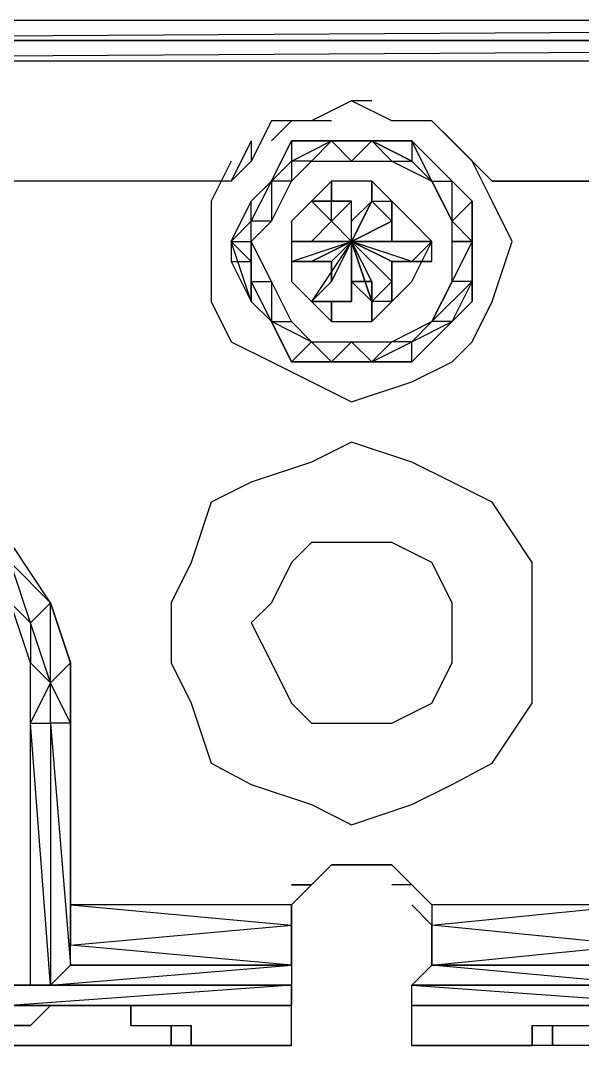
# Model space of a CAD drawing. Extents: x 0 to 75, y 0 to 130.
# Drawn here: x 17.2 to 30.05, y 0 to 23.43 of the extents above; entities that cross this region are included whole.
import ezdxf

# ---------------------------------------------------------------- set-up
doc = ezdxf.new("R2010")
doc.units = 0

# ---------------------------------------------------------------- blocks, each defined once
blk = doc.blocks.new('ezc100-1')
at = {"extrusion": (0, -2e-16, -1)}
for p, q in [((-23679.677, 27657.754), (-23754.487, 27657.295)), ((-23679.677, 27657.754), (-23754.487, 27657.754)), ((-23679.677, 27657.295), (-23754.487, 27656.836)), ((-23679.677, 27657.295), (-23754.487, 27657.295)), ((-23754.487, 27657.295), (-23679.677, 27657.295)), ((-23754.487, 27657.295), (-23679.677, 27657.295)), ((-23754.487, 27656.836), (-23679.677, 27656.836)), ((-23729.713, 27655.919), (-23730.63, 27655.46)), ((-23729.254, 27655.919), (-23729.713, 27655.919)), ((-23728.795, 27655.46), (-23729.713, 27655.919)), ((-23731.548, 27655.46), (-23732.007, 27654.542)), ((-23731.089, 27655.46), (-23731.548, 27655.001)), ((-23730.63, 27655.46), (-23731.548, 27655.46)), ((-23730.171, 27655.46), (-23730.63, 27655.46)), ((-23728.336, 27655.46), (-23728.795, 27655.46)), ((-23727.878, 27655.46), (-23728.795, 27655.46)), ((-23727.419, 27655.001), (-23727.878, 27655.46)), ((-23726.96, 27654.542), (-23727.878, 27655.46)), ((-23732.007, 27655.001), (-23732.465, 27654.084)), ((-23732.007, 27655.001), (-23732.007, 27654.542)), ((-23732.007, 27655.001), (-23732.007, 27654.542)), ((-23731.548, 27654.084), (-23731.089, 27655.001)), ((-23731.548, 27654.084), (-23731.089, 27655.001)), ((-23731.548, 27654.084), (-23731.089, 27655.001)), ((-23731.089, 27655.001), (-23730.171, 27655.001)), ((-23731.089, 27655.001), (-23730.171, 27655.001)), ((-23731.089, 27654.542), (-23730.171, 27655.001)), ((-23730.171, 27655.001), (-23731.089, 27655.001)), ((-23731.089, 27655.001), (-23731.089, 27654.542)), ((-23730.171, 27655.001), (-23730.63, 27654.542)), ((-23730.171, 27655.001), (-23729.254, 27655.001)), ((-23729.254, 27655.001), (-23730.171, 27655.001)), ((-23730.171, 27655.001), (-23729.254, 27655.001)), ((-23729.713, 27654.542), (-23730.171, 27655.001)), ((-23730.171, 27655.001), (-23729.254, 27655.001)), ((-23729.254, 27655.001), (-23729.713, 27654.542)), ((-23729.254, 27655.001), (-23728.336, 27655.001)), ((-23729.254, 27655.001), (-23728.336, 27654.542)), ((-23728.336, 27654.542), (-23729.254, 27655.001)), ((-23729.254, 27655.001), (-23728.795, 27654.542)), ((-23728.336, 27655.001), (-23729.254, 27655.001)), ((-23729.254, 27655.001), (-23728.336, 27655.001)), ((-23728.336, 27655.001), (-23727.419, 27654.084)), ((-23728.336, 27655.001), (-23728.336, 27654.542)), ((-23727.878, 27654.084), (-23728.336, 27655.001)), ((-23727.419, 27654.084), (-23728.336, 27655.001)), ((-23728.336, 27655.001), (-23727.419, 27654.084)), ((-23726.501, 27654.084), (-23727.419, 27655.001)), ((-23726.96, 27654.542), (-23727.419, 27655.001)), ((-23726.96, 27654.542), (-23727.419, 27655.001)), ((-23732.465, 27654.542), (-23732.924, 27653.625)), ((-23732.465, 27654.542), (-23732.924, 27653.625)), ((-23732.007, 27654.542), (-23732.465, 27654.084)), ((-23732.007, 27654.542), (-23732.465, 27654.084)), ((-23731.548, 27654.084), (-23731.089, 27654.542)), ((-23731.089, 27654.542), (-23731.548, 27654.084)), ((-23731.089, 27654.084), (-23730.63, 27654.542)), ((-23730.63, 27654.542), (-23731.089, 27654.542)), ((-23731.089, 27654.542), (-23731.089, 27654.084)), ((-23730.63, 27654.542), (-23729.713, 27654.542)), ((-23729.713, 27654.542), (-23728.795, 27654.542)), ((-23728.795, 27654.542), (-23728.336, 27654.542)), ((-23728.795, 27654.542), (-23727.878, 27654.084)), ((-23728.336, 27654.542), (-23727.878, 27654.084)), ((-23726.501, 27654.084), (-23726.96, 27654.542)), ((-23726.501, 27653.625), (-23726.96, 27654.542)), ((-23726.501, 27653.625), (-23726.96, 27654.542)), ((-23726.96, 27654.542), (-23726.501, 27654.084)), ((-23732.465, 27654.084), (-23752.652, 27654.084)), ((-23732.465, 27654.084), (-23752.652, 27654.084)), ((-23732.007, 27653.625), (-23731.548, 27654.084)), ((-23732.007, 27653.166), (-23731.548, 27654.084)), ((-23732.007, 27653.625), (-23731.548, 27654.084)), ((-23731.548, 27654.084), (-23731.548, 27653.166)), ((-23731.548, 27654.084), (-23731.548, 27654.084)), ((-23731.548, 27653.166), (-23731.089, 27654.084)), ((-23731.089, 27654.084), (-23731.548, 27654.084)), ((-23730.171, 27654.084), (-23730.63, 27653.625)), ((-23730.171, 27654.084), (-23730.63, 27653.625)), ((-23730.171, 27654.084), (-23730.171, 27653.625)), ((-23730.171, 27653.625), (-23730.171, 27654.084)), ((-23730.171, 27654.084), (-23730.171, 27654.084)), ((-23730.171, 27653.625), (-23730.171, 27654.084)), ((-23730.171, 27654.084), (-23730.171, 27653.625)), ((-23730.171, 27653.625), (-23730.171, 27654.084)), ((-23729.254, 27654.084), (-23730.171, 27654.084)), ((-23729.254, 27654.084), (-23730.171, 27654.084)), ((-23728.795, 27653.625), (-23729.254, 27654.084)), ((-23729.254, 27654.084), (-23729.254, 27653.625)), ((-23729.254, 27653.625), (-23729.254, 27654.084)), ((-23729.254, 27654.084), (-23729.254, 27653.625)), ((-23728.795, 27653.625), (-23729.254, 27654.084)), ((-23729.254, 27654.084), (-23729.254, 27653.625)), ((-23728.795, 27653.625), (-23729.254, 27654.084)), ((-23728.795, 27653.625), (-23729.254, 27654.084)), ((-23727.419, 27653.166), (-23727.878, 27654.084)), ((-23727.878, 27654.084), (-23727.419, 27654.084)), ((-23727.878, 27654.084), (-23727.419, 27653.166)), ((-23727.419, 27654.084), (-23726.96, 27653.625)), ((-23727.419, 27654.084), (-23726.96, 27653.625)), ((-23727.419, 27654.084), (-23726.96, 27653.625)), ((-23727.419, 27653.166), (-23727.419, 27654.084)), ((-23727.419, 27654.084), (-23727.419, 27654.084)), ((-23707.691, 27654.084), (-23726.501, 27654.084)), ((-23726.501, 27654.084), (-23707.691, 27654.084)), ((-23732.924, 27653.625), (-23732.924, 27652.707)), ((-23732.924, 27653.625), (-23732.924, 27652.707)), ((-23732.465, 27652.707), (-23732.007, 27653.625)), ((-23732.465, 27652.707), (-23732.007, 27653.625)), ((-23732.007, 27653.166), (-23732.007, 27653.625)), ((-23730.63, 27653.625), (-23731.089, 27653.166)), ((-23730.63, 27653.625), (-23731.089, 27653.166)), ((-23730.171, 27653.166), (-23730.63, 27653.625)), ((-23730.63, 27653.625), (-23730.171, 27653.625)), ((-23730.171, 27653.625), (-23730.63, 27653.625)), ((-23730.63, 27653.625), (-23730.171, 27653.166)), ((-23730.63, 27653.625), (-23730.171, 27653.166)), ((-23730.171, 27653.166), (-23730.63, 27653.625)), ((-23730.63, 27653.625), (-23730.63, 27653.625)), ((-23730.171, 27653.625), (-23730.63, 27653.625)), ((-23730.63, 27653.625), (-23730.171, 27653.166)), ((-23729.713, 27653.625), (-23730.171, 27653.625)), ((-23730.171, 27653.625), (-23729.713, 27653.625)), ((-23729.713, 27653.625), (-23730.171, 27653.166)), ((-23730.171, 27653.166), (-23730.171, 27653.625)), ((-23729.713, 27653.625), (-23730.171, 27653.166)), ((-23729.713, 27653.625), (-23730.171, 27653.625)), ((-23729.254, 27653.625), (-23729.713, 27652.707)), ((-23729.713, 27652.707), (-23729.254, 27653.625)), ((-23729.254, 27653.625), (-23729.713, 27652.707)), ((-23729.713, 27652.707), (-23729.254, 27653.625)), ((-23729.713, 27652.707), (-23729.254, 27653.625)), ((-23729.713, 27653.625), (-23729.713, 27653.625)), ((-23729.713, 27653.166), (-23729.713, 27653.625)), ((-23729.713, 27653.166), (-23729.713, 27653.625)), ((-23729.254, 27653.625), (-23729.713, 27653.166)), ((-23729.713, 27653.166), (-23729.254, 27653.625)), ((-23729.254, 27653.625), (-23729.713, 27652.707)), ((-23729.713, 27652.707), (-23729.713, 27653.625)), ((-23729.254, 27653.625), (-23729.713, 27653.166)), ((-23729.713, 27653.166), (-23729.713, 27653.625)), ((-23729.254, 27653.625), (-23728.795, 27653.166)), ((-23728.795, 27653.166), (-23729.254, 27653.625)), ((-23729.254, 27653.625), (-23728.795, 27653.625)), ((-23729.254, 27653.625), (-23729.254, 27653.625)), ((-23728.795, 27653.625), (-23728.795, 27653.166)), ((-23728.795, 27653.166), (-23728.795, 27653.625)), ((-23728.795, 27653.166), (-23728.795, 27653.625)), ((-23728.336, 27653.166), (-23728.795, 27653.625)), ((-23728.336, 27653.166), (-23728.795, 27653.625)), ((-23726.96, 27653.625), (-23727.419, 27653.166)), ((-23726.96, 27653.625), (-23726.96, 27652.707)), ((-23726.96, 27653.625), (-23726.96, 27652.707)), ((-23726.96, 27652.707), (-23726.96, 27653.625)), ((-23726.042, 27652.707), (-23726.501, 27653.625)), ((-23726.042, 27652.707), (-23726.501, 27653.625)), ((-23732.007, 27653.166), (-23732.465, 27652.707)), ((-23732.007, 27653.166), (-23732.465, 27652.707)), ((-23732.007, 27652.707), (-23732.007, 27653.166)), ((-23731.548, 27653.166), (-23732.007, 27653.166)), ((-23732.007, 27652.707), (-23731.548, 27653.166)), ((-23732.007, 27652.707), (-23732.007, 27653.166)), ((-23731.089, 27653.166), (-23731.089, 27652.707)), ((-23731.089, 27653.166), (-23731.089, 27652.707)), ((-23730.63, 27652.707), (-23730.171, 27653.166)), ((-23730.171, 27653.166), (-23730.63, 27652.707)), ((-23730.171, 27653.166), (-23730.63, 27652.707)), ((-23730.171, 27653.166), (-23729.713, 27652.707)), ((-23728.795, 27653.166), (-23729.713, 27652.707)), ((-23729.713, 27652.707), (-23729.713, 27653.166)), ((-23729.713, 27652.707), (-23728.795, 27653.166)), ((-23728.795, 27653.166), (-23729.713, 27652.707)), ((-23728.795, 27652.707), (-23728.795, 27653.166)), ((-23728.795, 27653.166), (-23728.795, 27652.707)), ((-23728.795, 27652.707), (-23728.795, 27653.166)), ((-23727.878, 27652.707), (-23728.336, 27653.166)), ((-23727.878, 27652.707), (-23728.336, 27653.166)), ((-23727.419, 27652.707), (-23727.419, 27653.166)), ((-23727.419, 27653.166), (-23726.96, 27652.707)), ((-23732.924, 27652.707), (-23732.924, 27651.331)), ((-23732.924, 27652.707), (-23732.924, 27651.331)), ((-23732.465, 27652.707), (-23732.007, 27652.707)), ((-23732.007, 27651.331), (-23732.465, 27652.707)), ((-23732.465, 27652.707), (-23732.465, 27652.248)), ((-23732.007, 27652.248), (-23732.465, 27652.707)), ((-23732.465, 27652.707), (-23732.465, 27652.248)), ((-23732.007, 27651.331), (-23732.465, 27652.707)), ((-23732.007, 27652.707), (-23732.007, 27652.707)), ((-23731.548, 27651.79), (-23732.007, 27652.707)), ((-23732.007, 27652.248), (-23732.007, 27652.707)), ((-23732.007, 27652.707), (-23732.007, 27651.79)), ((-23732.007, 27652.248), (-23732.007, 27652.707)), ((-23731.089, 27652.248), (-23729.713, 27652.707)), ((-23731.089, 27652.707), (-23730.63, 27652.707)), ((-23730.63, 27652.707), (-23731.089, 27652.707)), ((-23731.089, 27652.707), (-23730.63, 27652.707)), ((-23730.63, 27652.707), (-23731.089, 27652.707)), ((-23731.089, 27652.707), (-23731.089, 27652.707)), ((-23729.713, 27652.707), (-23731.089, 27652.707)), ((-23731.089, 27652.707), (-23730.63, 27652.707)), ((-23730.63, 27652.707), (-23731.089, 27652.707)), ((-23731.089, 27652.707), (-23731.089, 27652.248)), ((-23730.63, 27652.707), (-23731.089, 27652.707)), ((-23731.089, 27652.707), (-23731.089, 27651.79)), ((-23731.089, 27652.707), (-23731.089, 27651.79)), ((-23730.63, 27652.248), (-23729.713, 27652.707)), ((-23729.713, 27652.707), (-23730.63, 27651.331)), ((-23729.713, 27652.707), (-23730.63, 27652.248)), ((-23730.63, 27652.707), (-23729.713, 27652.707)), ((-23729.713, 27652.707), (-23730.63, 27652.707)), ((-23730.171, 27651.79), (-23729.713, 27652.707)), ((-23729.713, 27652.707), (-23730.171, 27652.248)), ((-23730.171, 27651.79), (-23729.713, 27652.707)), ((-23729.713, 27652.707), (-23730.171, 27651.79)), ((-23729.713, 27651.331), (-23729.713, 27652.707)), ((-23729.713, 27652.707), (-23729.713, 27651.79)), ((-23729.254, 27651.331), (-23729.713, 27652.707)), ((-23729.713, 27652.707), (-23729.254, 27651.331)), ((-23729.254, 27651.331), (-23729.713, 27652.707)), ((-23729.713, 27652.707), (-23729.254, 27651.331)), ((-23729.254, 27651.331), (-23729.713, 27652.707)), ((-23729.713, 27652.707), (-23728.795, 27651.79)), ((-23728.795, 27651.79), (-23729.713, 27652.707)), ((-23729.713, 27652.707), (-23728.795, 27652.248)), ((-23728.795, 27652.248), (-23729.713, 27652.707)), ((-23728.795, 27652.248), (-23729.713, 27652.707)), ((-23728.336, 27652.248), (-23729.713, 27652.707)), ((-23729.713, 27652.707), (-23729.713, 27652.707)), ((-23728.795, 27652.707), (-23729.713, 27652.707)), ((-23729.713, 27652.707), (-23728.795, 27652.707)), ((-23728.336, 27652.707), (-23729.713, 27652.707)), ((-23729.713, 27652.707), (-23727.878, 27652.707)), ((-23729.254, 27651.79), (-23729.713, 27652.707)), ((-23729.713, 27652.707), (-23729.713, 27651.79)), ((-23728.795, 27652.707), (-23728.795, 27652.707)), ((-23728.795, 27652.707), (-23728.336, 27652.707)), ((-23728.336, 27652.707), (-23728.795, 27652.707)), ((-23728.336, 27652.707), (-23728.795, 27652.707)), ((-23727.878, 27652.707), (-23728.336, 27652.248)), ((-23728.336, 27652.707), (-23727.878, 27652.707)), ((-23727.878, 27652.707), (-23728.336, 27652.707)), ((-23728.336, 27652.707), (-23728.336, 27652.707)), ((-23727.878, 27652.707), (-23728.336, 27652.707)), ((-23728.336, 27652.707), (-23727.878, 27652.707)), ((-23727.878, 27652.707), (-23728.336, 27652.707)), ((-23727.878, 27652.707), (-23728.336, 27652.707)), ((-23728.336, 27651.79), (-23727.878, 27652.707)), ((-23728.336, 27651.79), (-23727.878, 27652.707)), ((-23727.878, 27652.248), (-23727.878, 27652.707)), ((-23726.96, 27652.707), (-23727.419, 27652.707)), ((-23727.419, 27651.79), (-23727.419, 27652.707)), ((-23727.419, 27652.707), (-23726.96, 27652.707)), ((-23726.96, 27652.707), (-23727.419, 27651.79)), ((-23727.419, 27651.79), (-23726.96, 27652.707)), ((-23726.96, 27652.707), (-23726.96, 27651.79)), ((-23726.96, 27651.331), (-23726.96, 27652.707)), ((-23726.96, 27652.707), (-23726.96, 27651.331)), ((-23726.501, 27651.331), (-23726.042, 27652.707)), ((-23726.501, 27651.331), (-23726.042, 27652.707)), ((-23732.465, 27652.248), (-23732.007, 27651.331)), ((-23732.465, 27652.248), (-23732.007, 27652.248)), ((-23732.007, 27652.248), (-23732.007, 27652.248)), ((-23732.007, 27651.79), (-23732.007, 27652.248)), ((-23732.007, 27651.331), (-23732.007, 27652.248)), ((-23730.63, 27652.248), (-23731.089, 27652.248)), ((-23731.089, 27652.248), (-23730.63, 27652.248)), ((-23730.63, 27652.248), (-23731.089, 27652.248)), ((-23731.089, 27652.248), (-23730.63, 27652.248)), ((-23730.171, 27652.248), (-23730.63, 27652.248)), ((-23730.63, 27652.248), (-23730.171, 27652.248)), ((-23730.63, 27652.248), (-23730.171, 27652.248)), ((-23730.171, 27651.79), (-23730.171, 27652.248)), ((-23730.171, 27652.248), (-23730.171, 27651.79)), ((-23730.171, 27652.248), (-23730.171, 27651.79)), ((-23728.795, 27652.248), (-23728.795, 27651.79)), ((-23728.795, 27651.79), (-23728.795, 27652.248)), ((-23728.336, 27652.248), (-23728.795, 27652.248)), ((-23728.795, 27652.248), (-23728.336, 27652.248)), ((-23728.795, 27651.79), (-23728.795, 27652.248)), ((-23728.795, 27652.248), (-23728.336, 27652.248)), ((-23728.336, 27652.248), (-23727.878, 27652.248)), ((-23727.878, 27652.248), (-23728.336, 27652.248)), ((-23728.336, 27652.248), (-23728.336, 27652.248)), ((-23728.336, 27652.248), (-23727.878, 27652.248)), ((-23728.336, 27652.248), (-23727.878, 27652.248)), ((-23732.007, 27651.79), (-23732.007, 27651.331)), ((-23731.548, 27650.872), (-23732.007, 27651.79)), ((-23732.007, 27651.79), (-23731.548, 27651.79)), ((-23731.089, 27650.872), (-23731.548, 27651.79)), ((-23731.548, 27651.79), (-23731.548, 27650.872)), ((-23731.089, 27651.79), (-23730.63, 27651.331)), ((-23731.089, 27651.79), (-23730.63, 27651.331)), ((-23730.63, 27651.331), (-23730.171, 27651.79)), ((-23730.171, 27651.79), (-23730.63, 27651.331)), ((-23730.63, 27651.331), (-23730.171, 27651.79)), ((-23730.171, 27651.79), (-23730.63, 27651.331)), ((-23730.63, 27651.331), (-23730.171, 27651.79)), ((-23730.171, 27651.79), (-23730.171, 27651.79)), ((-23729.713, 27651.79), (-23729.713, 27651.331)), ((-23729.713, 27651.331), (-23729.713, 27651.79)), ((-23729.713, 27651.79), (-23729.254, 27651.79)), ((-23729.254, 27651.79), (-23729.713, 27651.79)), ((-23729.713, 27651.331), (-23729.713, 27651.79)), ((-23729.713, 27651.79), (-23729.254, 27651.331)), ((-23729.254, 27651.79), (-23729.254, 27651.331)), ((-23729.254, 27651.331), (-23729.254, 27651.79)), ((-23729.254, 27651.331), (-23728.795, 27651.79)), ((-23728.795, 27651.79), (-23729.254, 27651.331)), ((-23728.795, 27651.79), (-23728.795, 27651.331)), ((-23728.795, 27651.331), (-23728.795, 27651.79)), ((-23728.795, 27651.79), (-23728.795, 27651.331)), ((-23728.795, 27651.331), (-23728.795, 27651.79)), ((-23728.795, 27651.331), (-23728.336, 27651.79)), ((-23728.795, 27651.331), (-23728.336, 27651.79)), ((-23727.878, 27650.872), (-23727.419, 27651.79)), ((-23727.419, 27651.79), (-23727.878, 27650.872)), ((-23727.878, 27650.872), (-23727.419, 27651.79)), ((-23727.878, 27650.872), (-23726.96, 27651.79)), ((-23727.419, 27650.872), (-23726.96, 27651.79)), ((-23726.96, 27651.79), (-23727.419, 27651.79)), ((-23726.96, 27651.79), (-23726.96, 27651.331)), ((-23732.924, 27651.331), (-23732.465, 27650.413)), ((-23732.924, 27651.331), (-23732.465, 27650.413)), ((-23732.007, 27651.331), (-23731.548, 27650.872)), ((-23731.548, 27650.872), (-23732.007, 27651.331)), ((-23731.548, 27650.872), (-23732.007, 27651.331)), ((-23730.171, 27651.331), (-23730.63, 27651.331)), ((-23730.63, 27651.331), (-23729.713, 27651.331)), ((-23730.63, 27651.331), (-23730.171, 27651.331)), ((-23730.171, 27651.331), (-23730.63, 27651.331)), ((-23730.63, 27651.331), (-23730.171, 27650.872)), ((-23730.63, 27651.331), (-23730.171, 27650.872)), ((-23729.713, 27651.331), (-23730.171, 27651.331)), ((-23730.171, 27651.331), (-23729.713, 27651.331)), ((-23730.171, 27650.872), (-23730.171, 27651.331)), ((-23730.171, 27651.331), (-23730.171, 27650.872)), ((-23730.171, 27651.331), (-23730.171, 27650.872)), ((-23730.171, 27650.872), (-23730.171, 27651.331)), ((-23730.171, 27650.872), (-23730.171, 27651.331)), ((-23730.171, 27651.331), (-23729.713, 27651.331)), ((-23729.254, 27651.331), (-23729.254, 27651.331)), ((-23729.254, 27651.331), (-23729.254, 27651.331)), ((-23728.795, 27651.331), (-23729.254, 27650.872)), ((-23729.254, 27650.872), (-23729.254, 27651.331)), ((-23729.254, 27650.872), (-23729.254, 27651.331)), ((-23729.254, 27651.331), (-23729.254, 27650.872)), ((-23729.254, 27651.331), (-23729.254, 27650.872)), ((-23729.254, 27650.872), (-23728.795, 27651.331)), ((-23728.795, 27651.331), (-23729.254, 27651.331)), ((-23729.254, 27650.872), (-23728.795, 27651.331)), ((-23729.254, 27650.872), (-23728.795, 27651.331)), ((-23728.795, 27651.331), (-23728.795, 27651.331)), ((-23726.96, 27651.331), (-23727.419, 27650.872)), ((-23726.96, 27651.331), (-23727.419, 27650.872)), ((-23726.96, 27650.413), (-23726.501, 27651.331)), ((-23726.96, 27650.413), (-23726.501, 27651.331)), ((-23731.089, 27649.954), (-23731.548, 27650.872)), ((-23731.548, 27650.872), (-23731.089, 27650.872)), ((-23730.63, 27650.413), (-23731.548, 27650.872)), ((-23731.548, 27650.872), (-23731.089, 27649.954)), ((-23731.089, 27649.954), (-23731.548, 27650.872)), ((-23731.089, 27650.872), (-23730.63, 27650.413)), ((-23730.171, 27650.872), (-23729.254, 27650.872)), ((-23730.171, 27650.872), (-23729.254, 27650.872)), ((-23729.254, 27650.872), (-23729.254, 27650.872)), ((-23728.795, 27650.413), (-23727.878, 27650.872)), ((-23727.878, 27650.872), (-23728.336, 27650.413)), ((-23728.336, 27650.413), (-23727.878, 27650.872)), ((-23727.419, 27650.872), (-23728.336, 27649.954)), ((-23728.336, 27650.413), (-23727.419, 27650.872)), ((-23727.419, 27650.872), (-23728.336, 27649.954)), ((-23727.419, 27650.872), (-23727.878, 27650.872)), ((-23727.419, 27650.872), (-23727.419, 27650.872)), ((-23732.465, 27650.413), (-23731.548, 27649.954)), ((-23732.465, 27650.413), (-23731.548, 27649.954)), ((-23731.089, 27649.954), (-23730.63, 27650.413)), ((-23730.63, 27650.413), (-23730.171, 27649.954)), ((-23730.63, 27650.413), (-23730.63, 27650.413)), ((-23730.171, 27649.954), (-23730.63, 27650.413)), ((-23730.63, 27650.413), (-23729.713, 27650.413)), ((-23729.713, 27650.413), (-23730.171, 27649.954)), ((-23729.254, 27649.954), (-23729.713, 27650.413)), ((-23729.713, 27650.413), (-23728.795, 27650.413)), ((-23728.795, 27650.413), (-23729.254, 27649.954)), ((-23729.254, 27649.954), (-23728.336, 27650.413)), ((-23728.336, 27650.413), (-23728.795, 27650.413)), ((-23728.336, 27649.954), (-23728.336, 27650.413)), ((-23727.419, 27649.954), (-23726.96, 27650.413)), ((-23727.419, 27649.954), (-23726.96, 27650.413)), ((-23731.548, 27649.954), (-23730.63, 27649.496)), ((-23731.548, 27649.954), (-23730.63, 27649.496)), ((-23730.171, 27649.954), (-23731.089, 27649.954)), ((-23731.089, 27649.954), (-23730.171, 27649.954)), ((-23730.171, 27649.954), (-23731.089, 27649.954)), ((-23730.171, 27649.954), (-23729.254, 27649.954)), ((-23729.254, 27649.954), (-23730.171, 27649.954)), ((-23729.254, 27649.954), (-23728.336, 27649.954)), ((-23728.336, 27649.954), (-23729.254, 27649.954)), ((-23728.336, 27649.954), (-23729.254, 27649.954)), ((-23728.336, 27649.496), (-23727.419, 27649.954)), ((-23728.336, 27649.496), (-23727.419, 27649.954)), ((-23730.63, 27649.496), (-23729.713, 27649.037)), ((-23730.63, 27649.496), (-23729.713, 27649.037)), ((-23729.713, 27649.037), (-23728.336, 27649.496)), ((-23729.713, 27649.037), (-23728.336, 27649.496)), ((-23729.713, 27648.119), (-23730.63, 27647.661)), ((-23729.713, 27648.119), (-23730.63, 27647.661)), ((-23728.336, 27647.661), (-23729.713, 27648.119)), ((-23728.336, 27647.661), (-23729.713, 27648.119)), ((-23730.63, 27647.661), (-23732.007, 27647.202)), ((-23730.63, 27647.661), (-23732.007, 27647.202)), ((-23727.419, 27647.202), (-23728.336, 27647.661)), ((-23727.419, 27647.202), (-23728.336, 27647.661)), ((-23732.007, 27647.202), (-23732.924, 27646.743)), ((-23732.007, 27647.202), (-23732.924, 27646.743)), ((-23726.501, 27646.743), (-23727.419, 27647.202)), ((-23726.501, 27646.743), (-23727.419, 27647.202)), ((-23732.924, 27646.743), (-23733.383, 27645.367)), ((-23732.924, 27646.743), (-23733.383, 27645.367)), ((-23725.584, 27645.367), (-23726.501, 27646.743)), ((-23725.584, 27645.367), (-23726.501, 27646.743)), ((-23736.595, 27644.449), (-23737.512, 27645.825)), ((-23730.63, 27645.825), (-23731.089, 27645.367)), ((-23730.63, 27645.825), (-23731.089, 27645.367)), ((-23729.713, 27645.825), (-23730.63, 27645.825)), ((-23729.713, 27645.825), (-23730.63, 27645.825)), ((-23728.795, 27645.825), (-23729.713, 27645.825)), ((-23728.795, 27645.825), (-23729.713, 27645.825)), ((-23727.878, 27645.367), (-23728.795, 27645.825)), ((-23727.878, 27645.367), (-23728.795, 27645.825)), ((-23737.053, 27643.99), (-23737.512, 27645.367)), ((-23737.512, 27645.367), (-23736.595, 27644.449)), ((-23737.053, 27643.99), (-23737.512, 27645.367)), ((-23733.383, 27645.367), (-23733.842, 27644.449)), ((-23733.383, 27645.367), (-23733.842, 27644.449)), ((-23731.089, 27645.367), (-23731.548, 27644.449)), ((-23731.089, 27645.367), (-23731.548, 27644.449)), ((-23727.419, 27644.449), (-23727.878, 27645.367)), ((-23727.419, 27644.449), (-23727.878, 27645.367)), ((-23725.584, 27644.449), (-23725.584, 27645.367)), ((-23725.584, 27644.449), (-23725.584, 27645.367)), ((-23737.053, 27643.073), (-23737.512, 27644.449)), ((-23737.512, 27644.449), (-23737.053, 27643.99)), ((-23736.595, 27644.449), (-23737.053, 27643.99)), ((-23736.595, 27642.614), (-23736.595, 27644.449)), ((-23736.136, 27643.073), (-23736.595, 27644.449)), ((-23736.595, 27644.449), (-23736.136, 27643.073)), ((-23736.136, 27643.073), (-23736.595, 27644.449)), ((-23733.842, 27644.449), (-23733.842, 27643.073)), ((-23733.842, 27644.449), (-23733.842, 27643.073)), ((-23731.548, 27644.449), (-23732.007, 27643.99)), ((-23731.548, 27644.449), (-23732.007, 27643.99)), ((-23727.419, 27643.99), (-23727.419, 27644.449)), ((-23727.419, 27643.99), (-23727.419, 27644.449)), ((-23725.584, 27643.073), (-23725.584, 27644.449)), ((-23725.584, 27643.073), (-23725.584, 27644.449)), ((-23725.584, 27643.073), (-23725.584, 27644.449)), ((-23736.595, 27642.614), (-23737.053, 27643.99)), ((-23737.053, 27643.99), (-23737.053, 27643.073)), ((-23732.007, 27643.99), (-23731.548, 27643.073)), ((-23732.007, 27643.99), (-23731.548, 27643.073)), ((-23727.419, 27643.073), (-23727.419, 27643.99)), ((-23727.419, 27643.073), (-23727.419, 27643.99)), ((-23737.053, 27641.696), (-23737.053, 27643.073)), ((-23737.053, 27643.073), (-23736.595, 27642.614)), ((-23736.595, 27642.614), (-23736.136, 27643.073)), ((-23736.136, 27643.073), (-23736.136, 27643.073)), ((-23736.136, 27643.073), (-23736.136, 27641.696)), ((-23736.136, 27641.696), (-23736.136, 27643.073)), ((-23736.136, 27641.696), (-23736.136, 27643.073)), ((-23733.842, 27643.073), (-23733.383, 27642.155)), ((-23733.842, 27643.073), (-23733.383, 27642.155)), ((-23731.548, 27643.073), (-23731.089, 27642.155)), ((-23731.548, 27643.073), (-23731.089, 27642.155)), ((-23727.878, 27642.155), (-23727.419, 27643.073)), ((-23727.878, 27642.155), (-23727.419, 27643.073)), ((-23725.584, 27642.155), (-23725.584, 27643.073)), ((-23725.584, 27642.155), (-23725.584, 27643.073)), ((-23737.053, 27641.696), (-23736.595, 27642.614)), ((-23736.595, 27641.696), (-23736.595, 27642.614)), ((-23736.136, 27641.696), (-23736.595, 27642.614)), ((-23733.383, 27642.155), (-23732.924, 27640.779)), ((-23733.383, 27642.155), (-23732.924, 27640.779)), ((-23731.089, 27642.155), (-23730.63, 27641.696)), ((-23731.089, 27642.155), (-23730.63, 27641.696)), ((-23728.795, 27641.696), (-23727.878, 27642.155)), ((-23728.795, 27641.696), (-23727.878, 27642.155)), ((-23726.501, 27640.779), (-23725.584, 27642.155)), ((-23726.501, 27640.779), (-23725.584, 27642.155)), ((-23736.595, 27635.705), (-23737.053, 27641.696)), ((-23737.053, 27641.696), (-23736.595, 27641.696)), ((-23737.053, 27635.705), (-23737.053, 27641.696)), ((-23736.595, 27641.696), (-23736.595, 27635.705)), ((-23736.136, 27641.696), (-23736.595, 27641.696)), ((-23736.595, 27641.696), (-23736.136, 27636.164)), ((-23736.136, 27636.164), (-23736.136, 27641.696)), ((-23736.136, 27641.696), (-23736.136, 27636.623)), ((-23736.136, 27636.623), (-23736.136, 27641.696)), ((-23736.136, 27637.54), (-23736.136, 27641.696)), ((-23730.63, 27641.696), (-23729.713, 27641.696)), ((-23730.63, 27641.696), (-23729.713, 27641.696)), ((-23729.713, 27641.696), (-23728.795, 27641.696)), ((-23729.713, 27641.696), (-23728.795, 27641.696)), ((-23732.924, 27640.779), (-23732.007, 27640.293)), ((-23732.924, 27640.779), (-23732.007, 27640.293)), ((-23727.419, 27640.293), (-23726.501, 27640.779)), ((-23727.419, 27640.293), (-23726.501, 27640.779)), ((-23732.007, 27640.293), (-23730.63, 27639.834)), ((-23732.007, 27640.293), (-23730.63, 27639.834)), ((-23728.336, 27639.834), (-23727.419, 27640.293)), ((-23728.336, 27639.834), (-23727.419, 27640.293)), ((-23730.63, 27639.834), (-23729.713, 27639.375)), ((-23730.63, 27639.834), (-23729.713, 27639.375)), ((-23729.713, 27639.375), (-23728.336, 27639.834)), ((-23729.713, 27639.375), (-23728.336, 27639.834)), ((-23730.171, 27638.458), (-23730.63, 27637.999)), ((-23730.171, 27638.458), (-23729.713, 27638.458)), ((-23729.713, 27638.458), (-23730.171, 27638.458)), ((-23729.713, 27638.458), (-23730.171, 27638.458)), ((-23730.171, 27638.458), (-23729.713, 27638.458)), ((-23729.713, 27638.458), (-23728.795, 27638.458)), ((-23728.795, 27638.458), (-23729.713, 27638.458)), ((-23728.795, 27638.458), (-23729.713, 27638.458)), ((-23729.713, 27638.458), (-23728.795, 27638.458)), ((-23728.336, 27637.999), (-23728.795, 27638.458)), ((-23730.63, 27637.999), (-23731.089, 27637.54)), ((-23731.089, 27637.999), (-23730.63, 27637.999)), ((-23730.63, 27637.999), (-23731.089, 27637.999)), ((-23728.336, 27637.999), (-23728.795, 27637.999)), ((-23728.336, 27637.999), (-23728.795, 27637.999)), ((-23727.878, 27637.54), (-23728.336, 27637.999)), ((-23736.136, 27636.623), (-23736.136, 27637.54)), ((-23736.136, 27637.54), (-23731.089, 27637.081)), ((-23731.089, 27637.54), (-23736.136, 27637.54)), ((-23731.089, 27637.54), (-23731.089, 27637.081)), ((-23731.089, 27637.081), (-23731.089, 27637.54)), ((-23731.089, 27637.54), (-23731.089, 27637.081)), ((-23727.878, 27637.081), (-23728.336, 27637.54)), ((-23727.878, 27637.081), (-23728.336, 27637.54)), ((-23727.878, 27637.081), (-23723.29, 27637.54)), ((-23727.878, 27637.54), (-23727.878, 27637.081)), ((-23723.29, 27637.54), (-23727.878, 27637.54)), ((-23736.136, 27636.623), (-23731.089, 27637.081)), ((-23731.089, 27637.081), (-23731.089, 27636.164)), ((-23731.089, 27637.081), (-23731.089, 27636.164)), ((-23731.089, 27637.081), (-23731.089, 27636.164)), ((-23731.089, 27636.164), (-23731.089, 27637.081)), ((-23731.089, 27637.081), (-23731.089, 27636.164)), ((-23727.878, 27636.164), (-23727.878, 27637.081)), ((-23727.878, 27637.081), (-23727.878, 27636.164)), ((-23727.878, 27636.164), (-23727.878, 27637.081)), ((-23723.29, 27636.623), (-23727.878, 27637.081)), ((-23727.878, 27637.081), (-23727.878, 27636.164)), ((-23727.878, 27636.164), (-23727.878, 27637.081)), ((-23727.878, 27636.164), (-23727.878, 27637.081)), ((-23736.136, 27636.164), (-23736.136, 27636.623)), ((-23731.089, 27636.164), (-23736.136, 27636.623)), ((-23731.089, 27636.164), (-23731.089, 27636.623)), ((-23731.089, 27636.623), (-23731.089, 27636.164)), ((-23727.878, 27636.164), (-23723.29, 27636.623)), ((-23727.878, 27636.164), (-23727.878, 27636.623)), ((-23727.878, 27636.623), (-23727.878, 27636.164)), ((-23736.136, 27636.164), (-23736.595, 27635.705)), ((-23736.595, 27635.705), (-23731.089, 27636.164)), ((-23731.089, 27636.164), (-23736.136, 27636.164)), ((-23736.136, 27636.164), (-23731.089, 27636.164)), ((-23731.089, 27636.164), (-23736.136, 27636.164)), ((-23731.089, 27636.164), (-23731.089, 27635.705)), ((-23731.089, 27636.164), (-23731.089, 27635.705)), ((-23731.089, 27636.164), (-23731.089, 27635.705)), ((-23728.336, 27635.705), (-23727.878, 27636.164)), ((-23727.878, 27636.164), (-23728.336, 27635.705)), ((-23728.336, 27635.705), (-23727.878, 27636.164)), ((-23723.29, 27636.164), (-23727.878, 27636.164)), ((-23722.831, 27635.705), (-23727.878, 27636.164)), ((-23727.878, 27636.164), (-23722.831, 27636.164)), ((-23723.29, 27636.164), (-23727.878, 27636.164)), ((-23731.089, 27635.705), (-23737.512, 27635.246)), ((-23737.512, 27635.705), (-23731.089, 27635.705)), ((-23731.089, 27635.705), (-23737.512, 27635.705)), ((-23731.089, 27635.705), (-23737.512, 27635.705)), ((-23737.512, 27635.705), (-23737.053, 27635.705)), ((-23736.595, 27635.705), (-23737.053, 27635.705)), ((-23737.053, 27635.705), (-23731.089, 27635.705)), ((-23731.089, 27635.705), (-23736.595, 27635.705)), ((-23731.089, 27635.705), (-23736.595, 27635.705)), ((-23731.089, 27635.246), (-23731.089, 27635.705)), ((-23731.089, 27635.705), (-23731.089, 27635.246)), ((-23731.089, 27635.705), (-23731.089, 27635.705)), ((-23728.336, 27635.246), (-23728.336, 27635.705)), ((-23728.336, 27635.705), (-23722.831, 27635.705)), ((-23722.372, 27635.705), (-23728.336, 27635.705)), ((-23728.336, 27635.705), (-23722.372, 27635.705)), ((-23728.336, 27635.246), (-23728.336, 27635.705)), ((-23721.913, 27635.705), (-23728.336, 27635.705)), ((-23728.336, 27635.705), (-23721.913, 27635.705)), ((-23721.913, 27635.705), (-23728.336, 27635.705)), ((-23728.336, 27635.705), (-23721.913, 27635.246)), ((-23737.512, 27635.246), (-23735.218, 27635.246)), ((-23731.089, 27635.246), (-23737.512, 27635.246)), ((-23731.089, 27635.246), (-23737.512, 27635.246)), ((-23737.512, 27635.246), (-23731.089, 27635.246)), ((-23737.053, 27634.787), (-23736.595, 27635.246)), ((-23736.595, 27635.246), (-23737.053, 27634.787)), ((-23735.218, 27635.246), (-23734.759, 27635.246)), ((-23734.759, 27634.787), (-23734.759, 27635.246)), ((-23734.759, 27635.246), (-23734.759, 27634.787)), ((-23734.759, 27635.246), (-23734.759, 27634.787)), ((-23731.089, 27634.329), (-23731.089, 27635.246)), ((-23731.089, 27634.329), (-23731.089, 27635.246)), ((-23728.336, 27634.329), (-23728.336, 27635.246)), ((-23728.336, 27634.329), (-23728.336, 27635.246)), ((-23728.336, 27635.246), (-23721.913, 27635.246)), ((-23728.336, 27635.246), (-23721.913, 27635.246)), ((-23721.913, 27635.246), (-23728.336, 27635.246)), ((-23741.182, 27634.787), (-23737.053, 27634.787)), ((-23737.053, 27634.787), (-23741.182, 27634.787)), ((-23734.759, 27634.787), (-23734.759, 27634.787)), ((-23734.759, 27634.787), (-23734.301, 27634.787)), ((-23734.301, 27634.787), (-23733.842, 27634.787)), ((-23733.842, 27634.787), (-23733.383, 27634.787)), ((-23733.842, 27634.787), (-23733.842, 27634.329)), ((-23733.842, 27634.329), (-23733.842, 27634.787)), ((-23733.842, 27634.329), (-23733.842, 27634.787)), ((-23733.842, 27634.787), (-23733.842, 27634.329)), ((-23733.842, 27634.329), (-23733.842, 27634.787)), ((-23733.842, 27634.787), (-23733.842, 27634.329)), ((-23733.383, 27634.329), (-23733.383, 27634.787)), ((-23733.383, 27634.787), (-23733.383, 27634.329)), ((-23733.383, 27634.787), (-23733.383, 27634.329)), ((-23733.383, 27634.329), (-23733.383, 27634.787)), ((-23733.383, 27634.329), (-23733.383, 27634.787)), ((-23733.383, 27634.787), (-23733.383, 27634.329)), ((-23725.584, 27634.329), (-23725.584, 27634.787)), ((-23725.584, 27634.787), (-23725.584, 27634.329)), ((-23725.584, 27634.329), (-23725.584, 27634.787)), ((-23725.584, 27634.329), (-23725.584, 27634.787)), ((-23725.584, 27634.787), (-23725.125, 27634.787)), ((-23725.125, 27634.329), (-23725.125, 27634.787)), ((-23725.125, 27634.787), (-23725.125, 27634.329)), ((-23725.125, 27634.329), (-23725.125, 27634.787)), ((-23725.125, 27634.787), (-23725.125, 27634.329)), ((-23725.125, 27634.329), (-23725.125, 27634.787)), ((-23725.125, 27634.787), (-23725.125, 27634.329)), ((-23725.125, 27634.787), (-23725.125, 27634.329)), ((-23725.125, 27634.329), (-23725.125, 27634.787)), ((-23725.125, 27634.787), (-23724.666, 27634.787)), ((-23724.666, 27634.787), (-23724.207, 27634.787)), ((-23750.358, 27634.329), (-23733.842, 27634.329)), ((-23733.842, 27634.329), (-23750.358, 27634.329)), ((-23733.383, 27634.329), (-23733.842, 27634.329)), ((-23733.842, 27634.329), (-23733.383, 27634.329)), ((-23733.383, 27634.329), (-23731.089, 27634.329)), ((-23733.383, 27634.329), (-23731.089, 27634.329)), ((-23731.089, 27634.329), (-23733.383, 27634.329)), ((-23733.383, 27634.329), (-23733.383, 27634.329)), ((-23725.584, 27634.329), (-23728.336, 27634.329)), ((-23725.584, 27634.329), (-23728.336, 27634.329)), ((-23728.336, 27634.329), (-23725.584, 27634.329)), ((-23725.125, 27634.329), (-23725.584, 27634.329)), ((-23725.125, 27634.329), (-23725.584, 27634.329)), ((-23709.067, 27634.329), (-23725.125, 27634.329)), ((-23725.125, 27634.329), (-23725.125, 27634.329)), ((-23725.125, 27634.329), (-23725.125, 27634.329)), ((-23709.067, 27634.329), (-23725.125, 27634.329))]:
    blk.add_line(p, q, dxfattribs=at)

msp = doc.modelspace()

# ---------------------------------------------------------------- block references
msp.add_blockref('ezc100-1', (23754.487, -27634.329))

doc.saveas('drawing.dxf')
